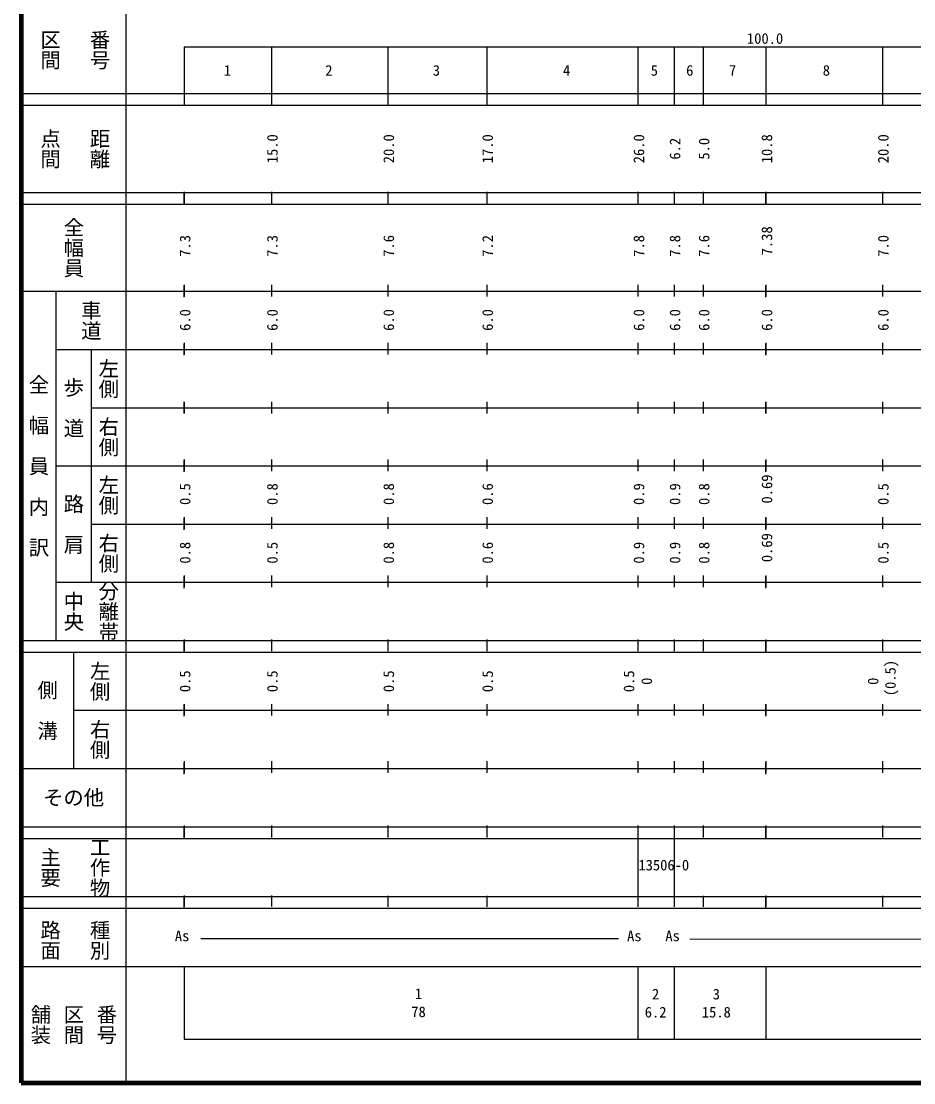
# Model space of a CAD drawing. Units: millimetres on the paper. Extents: x 40 to 680, y 20 to 380.
# Drawn here: x 40 to 193.4, y 20 to 202.4 of the extents above; entities that cross this region are included whole.
import ezdxf
from ezdxf.enums import TextEntityAlignment as Align

# ---------------------------------------------------------------- set-up
doc = ezdxf.new("R2010")
doc.units = ezdxf.units.MM
doc.layers.add('M-TTL', color=2, linetype='Continuous', lineweight=140)
doc.layers.add('M-TTL-BAND', color=7, linetype='Continuous', lineweight=25)
doc.styles.add('@ＭＳ ゴシック', font='')
doc.styles.add('ＭＳ ゴシック', font='')
doc.styles.get('@ＭＳ ゴシック').set_extended_font_data('@MS Gothic')
doc.styles.get('ＭＳ ゴシック').set_extended_font_data('MS Gothic')

msp = doc.modelspace()

# ---------------------------------------------------------------- linework, layer by layer
at = {"layer": 'M-TTL'}
for p, q in [((40, 380), (40, 20)), ((40, 20), (680, 20))]:
    msp.add_line(p, q, dxfattribs=at)
at = {"layer": 'M-TTL-BAND'}
for p, q in [((58, 370), (58, 20)), ((68, 198), (68, 188)), ((68, 198), (579, 198)), ((68, 198), (68, 188)), ((83, 198), (83, 188)), ((103, 198), (103, 188)), ((120, 198), (120, 188)), ((146, 198), (146, 188)), ((152.2, 198), (152.2, 188)), ((157.2, 198), (157.2, 188)), ((168, 198), (168, 188)), ((168, 198), (168, 188)), ((188, 198), (188, 188)), ((40, 190), (579, 190)), ((40, 188), (579, 188)), ((40, 173), (579, 173)), ((68, 173.067), (68, 171.035)), ((68, 171), (68, 173)), ((83, 173.067), (83, 171.035)), ((103, 173.079), (103, 171.047)), ((120, 173.079), (120, 171.047)), ((146, 173.079), (146, 171.047)), ((152.2, 173.079), (152.2, 171.047)), ((157.2, 173.079), (157.2, 171.047)), ((168, 173.067), (168, 171.035)), ((168, 171), (168, 173)), ((188, 173.079), (188, 171.047)), ((40, 171), (579, 171)), ((68, 157.13), (68, 155.13)), ((68, 155), (68, 157)), ((83, 157.13), (83, 155.13)), ((103, 157.13), (103, 155.13)), ((120, 157.13), (120, 155.13)), ((146, 157.13), (146, 155.13)), ((152.2, 157.13), (152.2, 155.13)), ((157.2, 157.13), (157.2, 155.13)), ((168, 157.13), (168, 155.13)), ((168, 155), (168, 157)), ((188, 157.13), (188, 155.13)), ((40, 156), (579, 156)), ((46, 96), (46, 156)), ((46, 146), (579, 146)), ((52, 146), (52, 106)), ((68, 147.141), (68, 145.141)), ((68, 145), (68, 147)), ((83, 147.141), (83, 145.141)), ((103, 147.141), (103, 145.141)), ((120, 147.141), (120, 145.141)), ((146, 147.141), (146, 145.141)), ((152.2, 147.141), (152.2, 145.141)), ((157.2, 147.141), (157.2, 145.141)), ((168, 147.141), (168, 145.141)), ((168, 145), (168, 147)), ((188, 147.141), (188, 145.141)), ((68, 135), (68, 137)), ((68, 136.984), (68, 134.984)), ((83, 136.984), (83, 134.984)), ((103, 136.984), (103, 134.984)), ((120, 136.984), (120, 134.984)), ((146, 136.984), (146, 134.984)), ((152.2, 136.984), (152.2, 134.984)), ((157.2, 136.984), (157.2, 134.984)), ((168, 135), (168, 137)), ((168, 136.984), (168, 134.984)), ((188, 136.984), (188, 134.984)), ((52, 136), (579, 136)), ((46, 126), (579, 126)), ((68, 127.078), (68, 125.078)), ((68, 125), (68, 127)), ((83, 127.078), (83, 125.078)), ((103, 127.078), (103, 125.078)), ((120, 127.078), (120, 125.078)), ((146, 127.078), (146, 125.078)), ((152.2, 127.078), (152.2, 125.078)), ((157.2, 127.078), (157.2, 125.078)), ((168, 127.078), (168, 125.078)), ((168, 125), (168, 127)), ((188, 127.078), (188, 125.078)), ((68, 117.169), (68, 115.169)), ((68, 115), (68, 117)), ((83, 117.169), (83, 115.169)), ((103, 117.169), (103, 115.169)), ((120, 117.169), (120, 115.169)), ((146, 117.169), (146, 115.169)), ((152.2, 117.169), (152.2, 115.169)), ((157.2, 117.169), (157.2, 115.169)), ((168, 117.169), (168, 115.169)), ((168, 115), (168, 117)), ((188, 117.169), (188, 115.169)), ((52, 116), (579, 116)), ((46, 106), (579, 106)), ((68, 107.178), (68, 105.178)), ((68, 105), (68, 107)), ((83, 107.178), (83, 105.178)), ((103, 107.178), (103, 105.178)), ((120, 107.178), (120, 105.178)), ((146, 107.178), (146, 105.178)), ((152.2, 107.178), (152.2, 105.178)), ((157.2, 107.178), (157.2, 105.178)), ((168, 107.178), (168, 105.178)), ((168, 105), (168, 107)), ((188, 107.178), (188, 105.178)), ((40, 96), (579, 96)), ((68, 96.188), (68, 94.157)), ((68, 94), (68, 96)), ((83, 96.188), (83, 94.157)), ((103, 96.188), (103, 94.157)), ((120, 96.188), (120, 94.157)), ((146, 96.188), (146, 94.157)), ((152.2, 96.188), (152.2, 94.157)), ((157.2, 96.188), (157.2, 94.157)), ((168, 96.188), (168, 94.157)), ((168, 94), (168, 96)), ((188, 96.188), (188, 94.157)), ((40, 94), (579, 94)), ((49, 94), (49, 74)), ((49, 84), (579, 84)), ((68, 85.084), (68, 83.084)), ((68, 83), (68, 85)), ((83, 85.084), (83, 83.084)), ((103, 85.084), (103, 83.084)), ((120, 85.084), (120, 83.084)), ((146, 85.084), (146, 83.084)), ((152.2, 85.084), (152.2, 83.084)), ((157.2, 85.084), (157.2, 83.084)), ((168, 85.084), (168, 83.084)), ((168, 83), (168, 85)), ((188, 85.084), (188, 83.084)), ((68, 75.257), (68, 73.257)), ((68, 73), (68, 75)), ((83, 75.257), (83, 73.257)), ((103, 75.257), (103, 73.257)), ((120, 75.257), (120, 73.257)), ((146, 75.257), (146, 73.257)), ((152.2, 75.257), (152.2, 73.257)), ((157.2, 75.257), (157.2, 73.257)), ((168, 75.257), (168, 73.257)), ((168, 73), (168, 75)), ((188, 75.257), (188, 73.257)), ((40, 74), (579, 74)), ((40, 64), (579, 64)), ((68, 64.185), (68, 62.155)), ((68, 62), (68, 64)), ((83, 64.185), (83, 62.155)), ((103, 64.185), (103, 62.155)), ((120, 64.185), (120, 62.155)), ((146, 64.185), (146, 62.155)), ((152.2, 64.185), (152.2, 62.155)), ((157.2, 64.185), (157.2, 62.155)), ((168, 64.185), (168, 62.155)), ((168, 62), (168, 64)), ((188, 64.185), (188, 62.155)), ((146, 62.155), (146, 52.123)), ((152.2, 62.155), (152.202, 52.178)), ((40, 62), (579, 62)), ((40, 52), (579, 52)), ((68, 52.164), (68, 50.298)), ((68, 50), (68, 52)), ((83, 52.164), (83, 50.298)), ((103, 52.123), (103, 50.257)), ((120, 52.123), (120, 50.257)), ((146, 52.123), (146, 50.257)), ((152.2, 52.123), (152.2, 50.257)), ((157.2, 52.123), (157.2, 50.257)), ((168, 52.164), (168, 50.298)), ((168, 50), (168, 52)), ((188, 52.123), (188, 50.257)), ((40, 50), (579, 50)), ((142.633, 44.742), (70.876, 44.742)), ((154.903, 44.709), (235.12, 44.652)), ((40, 40), (579, 40)), ((68, 40), (68, 27.5)), ((146, 40), (146, 27.5)), ((152.2, 40), (152.2, 27.5)), ((168, 40), (168, 27.5)), ((68, 27.5), (579, 27.5))]:
    msp.add_line(p, q, dxfattribs=at)

# ---------------------------------------------------------------- texts
for s, height, rotation, style, p in [('番号', 2.566, 270, '@ＭＳ ゴシック', (53.5, 197.5)), ('区間', 2.566, 270, '@ＭＳ ゴシック', (45, 197.5)), ('点間', 2.566, 270, '@ＭＳ ゴシック', (45, 180.5)), ('距離', 2.566, 270, '@ＭＳ ゴシック', (53.5, 180.5)), ('15.0', 1.833, 90, 'ＭＳ ゴシック', (83.156, 180.5)), ('20.0', 1.833, 90, 'ＭＳ ゴシック', (103.156, 180.5)), ('17.0', 1.833, 90, 'ＭＳ ゴシック', (120.156, 180.5)), ('26.0', 1.833, 90, 'ＭＳ ゴシック', (146.156, 180.5)), ('10.8', 1.833, 90, 'ＭＳ ゴシック', (168.156, 180.5)), ('20.0', 1.833, 90, 'ＭＳ ゴシック', (188.156, 180.5)), ('6.2', 1.833, 90, 'ＭＳ ゴシック', (152.357, 180.5)), ('5.0', 1.833, 90, 'ＭＳ ゴシック', (157.357, 180.5)), ('全幅員', 2.566, 270, '@ＭＳ ゴシック', (49, 163.5)), ('7.38', 1.833, 90, 'ＭＳ ゴシック', (168.156, 164.677)), ('7.3', 1.833, 90, 'ＭＳ ゴシック', (68.156, 163.802)), ('7.3', 1.833, 90, 'ＭＳ ゴシック', (83.156, 163.802)), ('7.6', 1.833, 90, 'ＭＳ ゴシック', (103.156, 163.802)), ('7.2', 1.833, 90, 'ＭＳ ゴシック', (120.156, 163.802)), ('7.8', 1.833, 90, 'ＭＳ ゴシック', (146.156, 163.802)), ('7.8', 1.833, 90, 'ＭＳ ゴシック', (152.357, 163.802)), ('7.6', 1.833, 90, 'ＭＳ ゴシック', (157.357, 163.802)), ('7.0', 1.833, 90, 'ＭＳ ゴシック', (188.156, 163.802)), ('車道', 2.566, 270, '@ＭＳ ゴシック', (52, 151)), ('6.0', 1.833, 90, 'ＭＳ ゴシック', (68.156, 151.075)), ('6.0', 1.833, 90, 'ＭＳ ゴシック', (83.156, 151.075)), ('6.0', 1.833, 90, 'ＭＳ ゴシック', (103.156, 151.075)), ('6.0', 1.833, 90, 'ＭＳ ゴシック', (120.156, 151.075)), ('6.0', 1.833, 90, 'ＭＳ ゴシック', (146.156, 151.075)), ('6.0', 1.833, 90, 'ＭＳ ゴシック', (152.357, 151.075)), ('6.0', 1.833, 90, 'ＭＳ ゴシック', (157.357, 151.075)), ('6.0', 1.833, 90, 'ＭＳ ゴシック', (168.156, 151.075)), ('6.0', 1.833, 90, 'ＭＳ ゴシック', (188.156, 151.075)), ('左側', 2.566, 270, '@ＭＳ ゴシック', (55, 141)), ('全\u3000幅\u3000員\u3000内\u3000訳', 2.566, 270, '@ＭＳ ゴシック', (43, 126)), ('歩\u3000道', 2.566, 270, '@ＭＳ ゴシック', (49, 136)), ('右側', 2.566, 270, '@ＭＳ ゴシック', (55, 131)), ('左側', 2.566, 270, '@ＭＳ ゴシック', (55, 121)), ('0.69', 1.833, 90, 'ＭＳ ゴシック', (168.156, 122.028)), ('0.5', 1.833, 90, 'ＭＳ ゴシック', (68.156, 121.153)), ('0.8', 1.833, 90, 'ＭＳ ゴシック', (83.156, 121.153)), ('0.8', 1.833, 90, 'ＭＳ ゴシック', (103.156, 121.153)), ('0.6', 1.833, 90, 'ＭＳ ゴシック', (120.156, 121.153)), ('0.9', 1.833, 90, 'ＭＳ ゴシック', (146.156, 121.153)), ('0.9', 1.833, 90, 'ＭＳ ゴシック', (152.357, 121.153)), ('0.8', 1.833, 90, 'ＭＳ ゴシック', (157.357, 121.153)), ('0.5', 1.833, 90, 'ＭＳ ゴシック', (188.156, 121.153)), ('路\u3000肩', 2.566, 270, '@ＭＳ ゴシック', (49, 116)), ('右側', 2.566, 270, '@ＭＳ ゴシック', (55, 111)), ('0.69', 1.833, 90, 'ＭＳ ゴシック', (168.156, 111.95)), ('0.8', 1.833, 90, 'ＭＳ ゴシック', (68.156, 111.075)), ('0.5', 1.833, 90, 'ＭＳ ゴシック', (83.156, 111.075)), ('0.8', 1.833, 90, 'ＭＳ ゴシック', (103.156, 111.075)), ('0.6', 1.833, 90, 'ＭＳ ゴシック', (120.156, 111.075)), ('0.9', 1.833, 90, 'ＭＳ ゴシック', (146.156, 111.075)), ('0.9', 1.833, 90, 'ＭＳ ゴシック', (152.357, 111.075)), ('0.8', 1.833, 90, 'ＭＳ ゴシック', (157.357, 111.075)), ('0.5', 1.833, 90, 'ＭＳ ゴシック', (188.156, 111.075)), ('分離帯', 2.566, 270, '@ＭＳ ゴシック', (55, 101)), ('中央', 2.566, 270, '@ＭＳ ゴシック', (49, 101)), ('左側', 2.566, 270, '@ＭＳ ゴシック', (53.5, 89)), ('(0.5)', 1.833, 90, 'ＭＳ ゴシック', (189.379, 89.541)), ('0.5', 1.833, 90, 'ＭＳ ゴシック', (68.156, 88.991)), ('0.5', 1.833, 90, 'ＭＳ ゴシック', (83.156, 88.991)), ('0.5', 1.833, 90, 'ＭＳ ゴシック', (103.156, 88.991)), ('0.5', 1.833, 90, 'ＭＳ ゴシック', (120.156, 88.991)), ('0.5', 1.833, 90, 'ＭＳ ゴシック', (144.444, 88.991)), ('0', 1.833, 90, 'ＭＳ ゴシック', (147.501, 88.991)), ('0', 1.833, 90, 'ＭＳ ゴシック', (186.4, 88.991)), ('側\u3000溝', 2.566, 270, '@ＭＳ ゴシック', (44.5, 84)), ('右側', 2.566, 270, '@ＭＳ ゴシック', (53.5, 79)), ('主要', 2.566, 270, '@ＭＳ ゴシック', (45, 57)), ('工作物', 2.566, 270, '@ＭＳ ゴシック', (53.5, 57)), ('路面', 2.566, 270, '@ＭＳ ゴシック', (45, 44.5)), ('種別', 2.566, 270, '@ＭＳ ゴシック', (53.5, 44.5)), ('舗装', 2.566, 270, '@ＭＳ ゴシック', (43.333, 30)), ('区間', 2.566, 270, '@ＭＳ ゴシック', (49, 30)), ('番号', 2.566, 270, '@ＭＳ ゴシック', (54.667, 30))]:
    msp.add_text(s, height=height, rotation=rotation, dxfattribs=dict(at, style=style)).set_placement(p, align=Align.MIDDLE_CENTER)
at = {"layer": 'M-TTL-BAND', "style": 'ＭＳ ゴシック'}
for s, height, p in [('100.0', 1.833, (167.844, 199.445)), ('1', 1.833, (75.441, 193.961)), ('2', 1.833, (92.885, 193.961)), ('3', 1.833, (111.358, 193.961)), ('4', 1.833, (133.729, 193.961)), ('5', 1.833, (148.812, 193.961)), ('6', 1.833, (154.906, 193.961)), ('7', 1.833, (162.267, 193.961)), ('8', 1.833, (178.381, 193.961)), ('その他', 2.566, (49, 69)), ('13506-0', 1.833, (150.437, 57.407)), ('As', 1.833, (67.655, 45.248)), ('As', 1.833, (145.374, 45.248)), ('As', 1.833, (151.954, 45.248)), ('1', 1.833, (108.288, 35.302)), ('2', 1.833, (149.036, 35.238)), ('3', 1.833, (159.469, 35.238)), ('78', 1.833, (108.288, 32.195)), ('6.2', 1.833, (149.036, 32.131)), ('15.8', 1.833, (159.469, 32.131))]:
    msp.add_text(s, height=height, dxfattribs=at).set_placement(p, align=Align.MIDDLE_CENTER)

doc.saveas('drawing.dxf')
